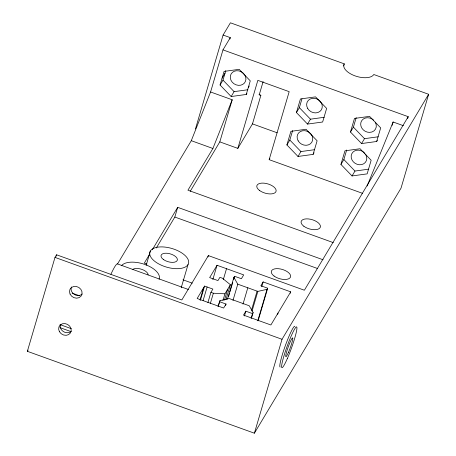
<?xml version="1.0" encoding="UTF-8"?>
<svg xmlns="http://www.w3.org/2000/svg" width="456" height="456" viewBox="0 0 456 456"><rect width="100%" height="100%" fill="white"/><g stroke="black" fill="none" stroke-linecap="round" stroke-linejoin="round"><path stroke-width="0.68" d="M195.459 128.957L223.104 35.038L230.422 22.8L344.263 63.857A15.795 7.609 16.4 0 0 355.03 75.873A15.795 7.609 16.4 0 0 373.8 74.51L428.64 94.284L401.023 188.151L254.391 433.2L27.36 351.314L54.999 257.401L56.561 254.79L181.824 299.968L208.375 255.605L304.374 290.233L408.223 116.685L222.978 49.881L210.586 91.981L191.292 140.687L117.528 263.956M56.162 256.158L56.561 254.79M146.159 265.324L150.377 251.005M156.328 247.967L174.83 217.05L177.686 207.332L323.036 259.76M229.909 38.994L230.308 37.631L223.104 35.038M220.06 85.01L224.067 71.41L239.172 69.335L250.27 80.86L246.268 94.46L231.163 96.535L220.06 85.01L222.99 80.119L225.788 70.594M190.203 191.36L219.815 141.873L232.201 99.778L210.586 91.981M181.203 287.77L188.026 264.588A20.132 9.696 16.4 0 0 164.211 247.015A20.132 9.696 16.4 0 0 155.365 261.79A20.132 9.696 16.4 0 0 188.026 264.588M219.815 141.873L237.827 148.371L257.839 80.364L289.178 91.673L269.165 159.674L362.526 193.338M207.97 256.973L208.375 255.605M263.112 81.607L259.31 94.529L260.86 95.389L252.476 123.889L237.827 148.371M200.002 299.968L203.61 287.719M200.378 300.379L204.584 286.089L212.872 289.075L210.917 292.342L207.913 302.55M203.102 300.607L207.104 287.001M212.832 279.568L217.039 265.278L243.698 274.894L241.401 278.73L234.555 276.262L233.894 277.368L227.481 299.147M210.358 303.434L213.362 293.225L224.939 293.801L230.377 284.704L222.346 278.206L219.9 277.328L217.951 280.588L209.663 277.601L217.039 265.278M223.32 279.585L226.524 268.698M217.968 306.403L219.98 300.612L229.174 298.532L249.244 305.771L253.126 312.571L251.518 318.014M218.378 306.062L219.98 300.612M222.933 300.607L224.939 293.801M224.455 300.139L227.658 289.252M225.971 299.677L230.377 284.704M225.629 305.406L226.033 304.044L219.37 301.644M228.547 296.674L229.55 293.271M229.949 291.914L232.754 282.384M233.552 279.665L234.555 276.262M232.965 300.498L237.77 284.168L233.894 277.368M286.904 144.94L290.905 131.339L306.01 129.265L317.114 140.79L313.107 154.39L298.002 156.465L286.904 144.94L289.828 140.043L292.632 130.524M296.434 112.558L300.436 98.958L315.541 96.877L326.644 108.403L322.637 122.008L307.532 124.083L296.434 112.558L299.358 107.662L301.963 98.821M242.997 304.118L247.807 287.787M244.445 315.957L245.847 311.192L252.51 313.597L253.126 312.571M251.49 310.194L257.099 291.139M252.031 311.14L257.839 291.407L267.034 289.321L267.695 288.215L260.855 285.747L263.146 281.911L290.706 291.851L290.307 293.214M251.108 318.356L252.51 313.597M261.744 286.676L263.146 281.911M257.822 320.625L267.034 289.321M258.085 320.882L267.695 288.215M343.659 65.898L344.263 63.857M277.653 314.355L278.057 312.987M254.391 433.2L282.03 339.287L428.64 94.284M340.94 164.422L344.947 150.822L360.052 148.741L371.15 160.267L367.148 173.873L352.043 175.948L340.94 164.422L343.87 159.526L346.668 150.007M350.47 132.035L354.477 118.435L369.582 116.36L380.686 127.885L376.679 141.485L361.574 143.56L350.47 132.035L353.4 127.144L356.199 117.625M392.114 125.4L393.118 121.986L403.429 125.702M407.653 118.628L408.223 116.685M333.29 242.62L187.94 190.198L212.906 148.479L232.201 99.778M367.131 186.008L393.118 121.986M27.36 351.314L28.084 350.1M222.978 49.881L230.308 37.631M222.066 78.21L224.99 73.313M231.163 96.535L234.093 91.645L247.825 89.758M248.269 87.66L249.244 86.03M149.756 254.009L144.313 263.106L146.946 264.052M152.293 249.768L177.686 207.332M246.268 94.46L246.918 93.372M269.165 159.674L269.878 158.483M204.584 286.089L197.163 298.492L223.639 308.045L226.033 304.044M307.532 124.083L310.462 119.187L324.193 117.295M298.002 156.465L300.932 151.569L314.663 149.682M313.107 154.39L314.087 152.754M245.847 311.192L243.498 315.107L270.881 324.985L290.706 291.851M361.574 143.56L364.498 138.67L378.235 136.783M352.043 175.948L354.967 171.051L368.699 169.165M376.679 141.485L377.329 140.397M258.957 94.706L260.86 95.389M252.476 123.889L277.145 132.787M191.292 140.687L212.906 148.479M174.83 217.05L317.501 268.51M237.77 284.168L257.839 291.407M182.981 279.819L192.25 283.159M210.917 292.342L213.362 293.225M188.385 289.492L117.517 263.933A30.82 3.34 -70.2 0 0 110.911 274.278M54.999 257.401L282.03 339.287M72.156 293.105L79.498 295.756M60.01 324.592L71.278 328.656M59.913 327.607L71.227 331.689M353.4 127.144L364.498 138.67M299.358 107.662L310.462 119.187M343.87 159.526L354.967 171.051M289.828 140.043L300.932 151.569M222.99 80.119L234.093 91.645M132.833 269.348A8.476 4.081 16.4 0 1 142.084 269.45A8.476 4.081 16.4 0 1 148.143 274.871M121.478 265.711A20.132 9.696 16.4 0 1 145.036 264.508A20.132 9.696 16.4 0 1 159.053 279.26M375.265 122.185A8.088 7.034 30.9 0 1 369.44 132.394A8.088 7.034 30.9 0 1 360.998 122.145A8.088 7.034 30.9 0 1 373.515 120.059M365.723 154.55A8.088 7.034 30.9 0 1 359.476 164.764A8.088 7.034 30.9 0 1 351.77 153.786A8.088 7.034 30.9 0 1 364.937 153.427M244.861 75.16A8.088 7.034 30.9 0 1 238.345 85.34A8.088 7.034 30.9 0 1 231.089 73.992A8.088 7.034 30.9 0 1 244.49 74.584M280.081 367.017A21.671 2.348 -70.2 0 1 285.393 345.488A21.671 2.348 -70.2 0 1 294.861 326.279M82.171 294.006A6.526 5.677 30.9 0 1 74.168 294.348A6.526 5.677 30.9 0 1 71.438 286.932M70.925 331.506A6.526 5.677 30.9 0 1 63.298 331.518A6.526 5.677 30.9 0 1 60.403 324.569M274.079 276.051A10.015 4.828 16.4 0 0 290.329 277.442A10.015 4.828 16.4 0 0 278.479 268.698A10.015 4.828 16.4 0 0 274.079 276.051M163.379 259.481A8.476 4.081 16.4 0 0 177.127 260.655A8.476 4.081 16.4 0 0 167.101 253.257A8.476 4.081 16.4 0 0 163.379 259.481M59.44 331.706A6.526 5.677 30.9 0 0 70.372 333.022A6.526 5.677 30.9 0 0 64.963 323.572A6.526 5.677 30.9 0 0 59.44 331.706M70.059 294.052A6.526 5.677 30.9 0 0 80.946 296.252A6.526 5.677 30.9 0 0 76.386 286.488A6.526 5.677 30.9 0 0 70.059 294.052M303.873 226.267A10.015 4.828 16.4 0 0 320.118 227.658A10.015 4.828 16.4 0 0 308.267 218.92A10.015 4.828 16.4 0 0 303.873 226.267M259.572 190.5A10.015 4.828 16.4 0 0 275.823 191.89A10.015 4.828 16.4 0 0 263.973 183.152A10.015 4.828 16.4 0 0 259.572 190.5M298.167 140.847A8.088 7.034 30.9 0 0 311.722 142.363A8.088 7.034 30.9 0 0 304.91 130.69A8.088 7.034 30.9 0 0 298.167 140.847M307.697 108.465A8.088 7.034 30.9 0 0 321.252 109.976A8.088 7.034 30.9 0 0 314.44 98.308A8.088 7.034 30.9 0 0 307.697 108.465M288.397 352.465A10.015 1.083 -70.2 0 0 292.689 337.885A10.015 1.083 -70.2 0 0 286.733 351.542A10.015 1.083 -70.2 0 0 288.397 352.465M287.377 358.484A21.671 2.348 -70.2 0 0 296.662 326.929A21.671 2.348 -70.2 0 0 283.78 356.478A21.671 2.348 -70.2 0 0 287.377 358.484"/></g></svg>
